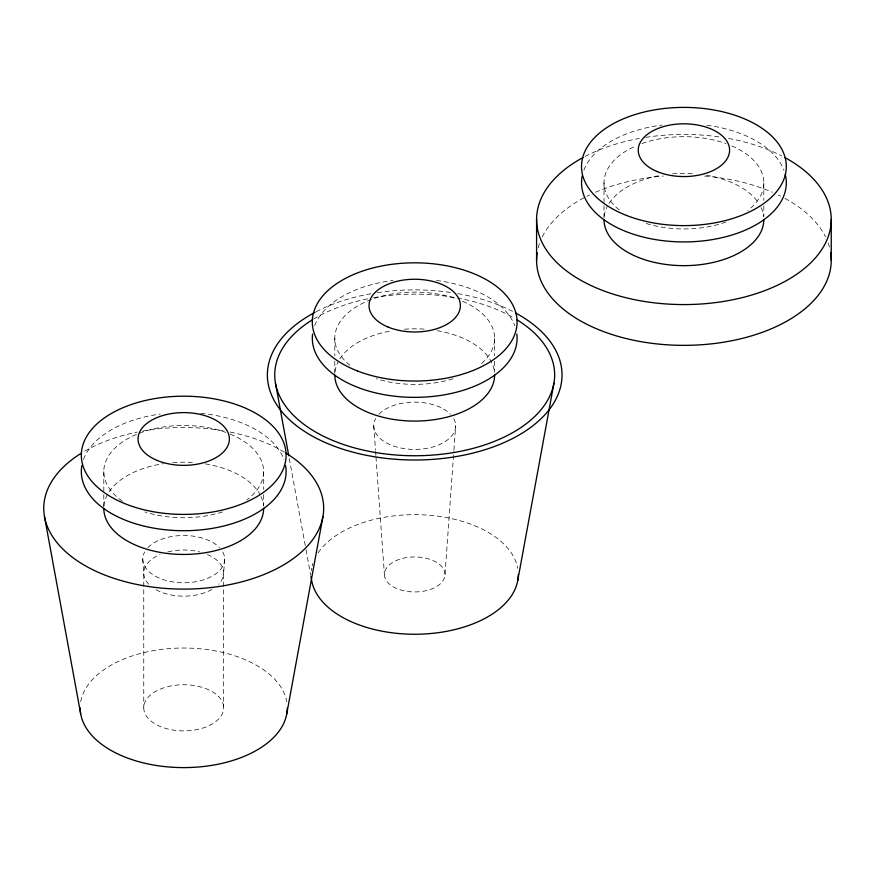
<?xml version="1.0" encoding="UTF-8"?>
<svg xmlns="http://www.w3.org/2000/svg" width="875" height="875" viewBox="0 0 875 875"><rect width="100%" height="100%" fill="white"/><g stroke="black" fill="none" stroke-linecap="round" stroke-linejoin="round"><path stroke-width="0.66" stroke-dasharray="4.38 3.28" d="M224.667 559.136L223.672 573.081L223.672 707.809A39.955 23.067 0 0 1 163.734 727.792A39.955 23.067 0 0 1 163.734 687.837A39.955 23.067 0 0 1 223.672 707.809M445.003 574.459A30.308 17.5 0 0 0 399.547 559.3A30.308 17.5 0 0 0 399.547 589.608A30.308 17.5 0 0 0 445.003 574.459L453.819 451.456M453.906 450.111L455.656 425.775M289.275 458.467L305.78 548.417M306.02 549.752L310.702 575.258M373.745 425.775L375.495 450.111M375.583 451.456L375.878 455.514M375.977 456.859L384.398 574.459M142.756 559.136L143.762 573.081L143.762 707.809M763.831 182.82L763.831 200.484M763.831 205.92L763.831 216.792M604.013 182.82L604.013 204.564M604.013 205.92L604.013 219.516M494.605 338.242L494.605 355.917M494.605 361.353L494.605 372.225M334.797 338.242L334.797 355.917M334.797 361.353L334.797 374.948M263.627 471.603L263.627 489.278M263.627 494.714L263.627 505.586M103.808 471.603L103.808 493.358M103.808 494.714L103.808 508.309M462.591 301.317A79.909 46.134 0 0 1 479.511 365.236M452.998 378.733A79.909 46.134 0 0 1 376.403 378.733M349.891 365.236A79.909 46.134 0 0 1 356.213 306.808A79.909 46.134 0 0 1 456.695 298.998M334.994 371.656A79.909 46.134 0 0 1 338.034 361.955M339.828 358.827A79.909 46.134 0 0 1 392.186 330.684M404.458 329.197A79.909 46.134 0 0 1 424.944 329.197M437.216 330.684A79.909 46.134 0 0 1 494.408 371.656M314.661 325.686A102.386 59.106 0 0 1 392.941 280.492M436.461 280.492A102.386 59.106 0 0 1 514.741 325.686M583.877 170.253A102.386 59.106 0 0 1 662.156 125.059M706.869 125.213A102.386 59.106 0 0 1 783.967 170.253M731.806 145.884A79.909 46.134 0 0 1 747.884 210.459M725.911 222.064A79.909 46.134 0 0 1 645.619 223.311M619.106 209.803A79.909 46.134 0 0 1 636.027 145.884M641.922 143.566A79.909 46.134 0 0 1 725.911 143.566M604.209 216.223A79.909 46.134 0 0 1 607.25 206.522M609.044 203.394A79.909 46.134 0 0 1 661.402 175.252M672.547 173.852A79.909 46.134 0 0 1 695.286 173.852M706.431 175.252A79.909 46.134 0 0 1 758.789 203.394M761.108 207.572A79.909 46.134 0 0 1 763.623 216.223M585.08 156.439A147.328 85.061 0 0 1 639.231 138.458M645.772 137.353A147.328 85.061 0 0 1 720.748 137.156M728.612 138.458A147.328 85.061 0 0 1 781.659 155.87M538.191 247.789A147.328 85.061 0 0 1 539.711 242.867M542.292 236.863A147.328 85.061 0 0 1 589.52 194.983M595.492 192.259A147.328 85.061 0 0 1 663.228 176.072M704.605 176.072A147.328 85.061 0 0 1 772.352 192.259M778.312 194.983A147.328 85.061 0 0 1 780.555 196.088M784.93 198.373A147.328 85.061 0 0 1 825.552 236.863M828.122 242.867A147.328 85.061 0 0 1 830.222 250.272M316.138 311.73A147.328 85.061 0 0 1 372.323 293.475M377.388 292.655A147.328 85.061 0 0 1 451.533 292.589M457.866 293.617A147.328 85.061 0 0 1 512.477 311.325M313.534 319.102A139.967 80.806 0 0 1 368.255 298.714M373.483 297.719A139.967 80.806 0 0 1 513.669 317.811M311.336 570.741A103.567 59.795 0 0 1 311.686 568.28M312.222 565.841A103.567 59.795 0 0 1 312.922 563.413M318.084 552.923A103.567 59.795 0 0 1 428.378 515.189A103.567 59.795 0 0 1 517.716 568.28M453.72 418.6A40.95 23.647 0 0 1 414.706 449.422A40.95 23.647 0 0 1 375.681 418.6M378.897 414.302A40.95 23.647 0 0 1 414.706 402.128A40.95 23.647 0 0 1 450.505 414.302M230.212 434.087A79.909 46.134 0 0 1 246.925 499.822M222.491 511.941A79.909 46.134 0 0 1 144.944 511.941M122.358 501.167A79.909 46.134 0 0 1 123.375 441.361A79.909 46.134 0 0 1 225.794 432.381M103.917 505.925A79.909 46.134 0 0 1 163.384 463.684M172.747 462.612A79.909 46.134 0 0 1 194.688 462.612M205.362 463.892A79.909 46.134 0 0 1 259.853 494.309M260.991 496.562A79.909 46.134 0 0 1 263.517 505.925M84.744 451.161A139.967 80.806 0 0 1 137.266 432.075M142.494 431.08A139.967 80.806 0 0 1 224.941 431.08M230.158 432.075A139.967 80.806 0 0 1 284.889 452.463M80.708 701.641A103.567 59.795 0 0 1 183.717 648.025A103.567 59.795 0 0 1 286.727 701.641M222.742 551.961A40.95 23.647 0 0 1 183.717 582.783A40.95 23.647 0 0 1 144.692 551.961M147.908 547.663A40.95 23.647 0 0 1 183.717 535.489A40.95 23.647 0 0 1 219.527 547.663M83.508 459.495A102.386 59.106 0 0 1 160.191 414.072M200.812 413.328A102.386 59.106 0 0 1 283.927 459.495M207.364 554.487A39.955 23.067 0 0 1 218.652 584.27M211.969 589.389A39.955 23.067 0 0 1 155.466 589.389M148.783 584.27A39.955 23.067 0 0 1 160.07 554.487M167.847 551.906A39.955 23.067 0 0 1 199.587 551.906"/><path stroke-width="1.31" d="M286.727 713.989L322.93 516.655M517.716 580.628L553.919 383.294M275.483 383.294L288.783 455.788M310.953 576.603L311.686 580.628A103.567 59.795 0 0 0 420.055 634.167A103.567 59.795 0 0 0 518.262 574.459M44.494 516.655L80.708 713.989M831.25 219.516L831.25 260.291M536.583 219.516L536.583 260.291M494.605 374.948A79.909 46.134 0 0 1 414.706 421.083A79.909 46.134 0 0 1 334.797 374.948M516.819 334.031A102.386 59.106 0 0 1 414.706 397.359A102.386 59.106 0 0 1 312.583 334.031M785.258 174.398A102.386 59.106 0 0 1 684.83 241.927A102.386 59.106 0 0 1 582.334 175.448M763.831 219.516A79.909 46.134 0 0 1 683.922 265.65A79.909 46.134 0 0 1 604.013 219.516M784.93 157.588A147.328 85.061 0 0 1 789.13 279.059A147.328 85.061 0 0 1 578.703 279.059A147.328 85.061 0 0 1 582.914 157.588M830.67 252.755A147.328 85.061 0 0 1 683.922 345.352A147.328 85.061 0 0 1 537.163 252.755M515.802 313.075A147.328 85.061 0 0 1 519.433 434.777A147.328 85.061 0 0 1 308.613 433.967A147.328 85.061 0 0 1 315.022 312.309M516.95 319.769A139.967 80.806 0 0 1 512.553 432.72A139.967 80.806 0 0 1 316.848 432.72A139.967 80.806 0 0 1 312.452 319.769M263.627 508.309A79.909 46.134 0 0 1 183.717 554.444A79.909 46.134 0 0 1 103.808 508.309M285.961 453.13A139.967 80.806 0 0 1 281.564 566.081A139.967 80.806 0 0 1 85.859 566.081A139.967 80.806 0 0 1 81.463 453.13M287.284 707.809A103.567 59.795 0 0 1 183.717 767.605A103.567 59.795 0 0 1 80.15 707.809M285.545 465.5A102.386 59.106 0 0 1 183.717 530.72A102.386 59.106 0 0 1 81.878 465.5M357.317 370.891A102.386 59.106 0 0 0 516.819 326.156A102.386 59.106 0 0 0 369.961 268.767A102.386 59.106 0 0 0 357.317 370.891M388.117 327.064A45.675 26.37 0 0 0 460.163 308.197A45.675 26.37 0 0 0 395.828 281.608A45.675 26.37 0 0 0 388.117 327.064M657.333 171.631A45.675 26.37 0 0 0 729.378 152.764A45.675 26.37 0 0 0 665.044 126.175A45.675 26.37 0 0 0 657.333 171.631M626.533 215.458A102.386 59.106 0 0 0 786.045 170.723A102.386 59.106 0 0 0 639.188 113.334A102.386 59.106 0 0 0 626.533 215.458M132.519 506.483A102.386 59.106 0 0 0 286.092 455.295A102.386 59.106 0 0 0 132.519 404.108A102.386 59.106 0 0 0 132.519 506.483M157.128 460.425A45.675 26.37 0 0 0 229.173 441.547A45.675 26.37 0 0 0 164.839 414.969A45.675 26.37 0 0 0 157.128 460.425"/></g></svg>
